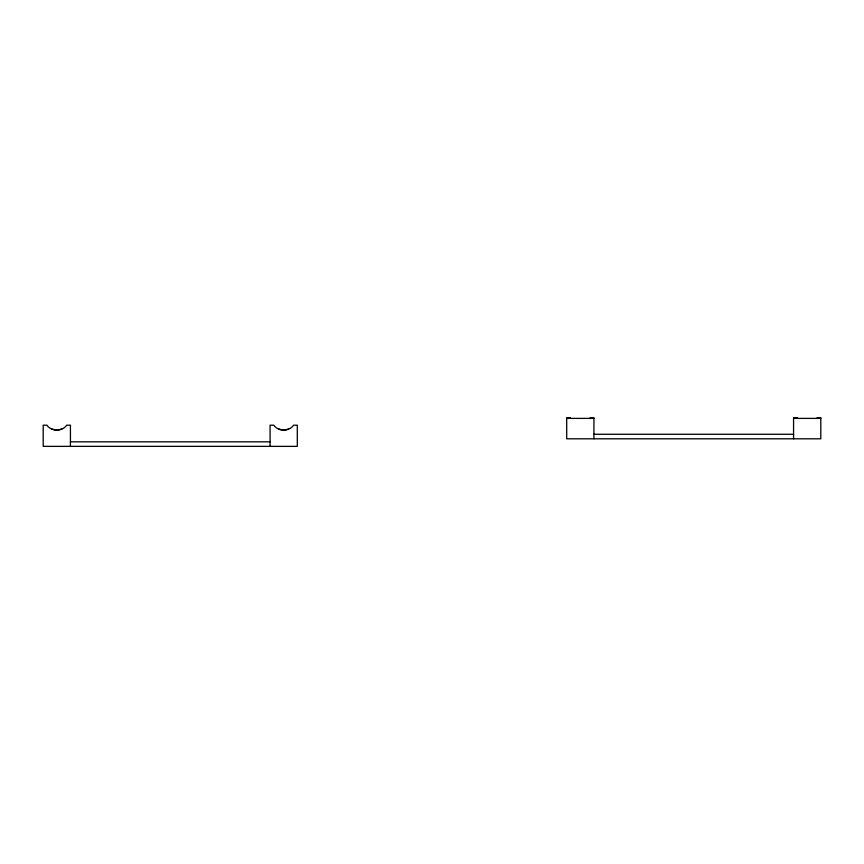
<?xml version="1.0" encoding="UTF-8"?>
<svg xmlns="http://www.w3.org/2000/svg" width="864" height="864" viewBox="0 0 864 864"><rect width="100%" height="100%" fill="white"/><g stroke="black" fill="none" stroke-linecap="round" stroke-linejoin="round"><path stroke-width="1.3" d="M61.808 429.041L56.808 430.186L51.818 429.041M288.673 429.041L283.684 430.186L278.694 429.041M570.424 417.636L566.698 417.636L566.698 438.804L820.8 438.804L820.8 417.636L817.074 417.636M590.198 417.636L593.924 417.636L593.924 438.804M797.299 417.636L793.573 417.636L793.573 438.804M566.698 418.392L593.924 418.392M793.573 418.392L820.8 418.392M593.924 434.268L793.573 434.268M70.427 441.828L270.076 441.828M270.076 446.364L270.076 425.196L273.802 425.196L274.806 426.503A12.55 12.55 0 0 0 292.561 426.503L293.576 425.196L297.302 425.196L297.302 446.364L43.2 446.364L43.2 425.196L46.926 425.196L47.93 426.503A12.55 12.55 0 0 0 65.686 426.503L66.701 425.196L70.427 425.196L70.427 446.364"/></g></svg>
